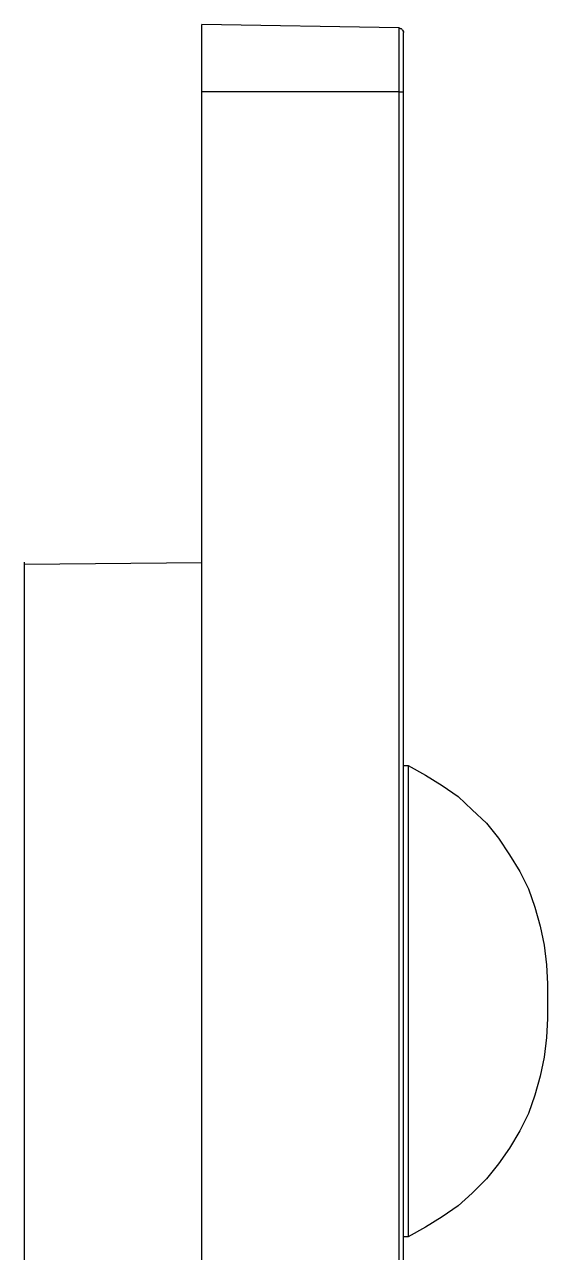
# Model space of a CAD drawing. Header units: centimetres. Extents: x -4.9 to 8, y -12.7 to 4.
# Drawn here: x 5.67 to 8, y -1.53 to 3.95 of the extents above; entities that cross this region are included whole.
import ezdxf

# ---------------------------------------------------------------- set-up
doc = ezdxf.new("R2010")
doc.units = ezdxf.units.CM
doc.header["$MEASUREMENT"] = 0
doc.layers.add('Layer 1', color=7, linetype='Continuous')

msp = doc.modelspace()

# ---------------------------------------------------------------- linework, layer by layer
at = {"layer": 'Layer 1', "color": 250, "lineweight": 25}
for points, knots in [([(6.46023, 3.65082), (6.46023, 3.65082), (6.46023, 3.71079), (6.46023, 3.71079), (6.46023, 3.71079), (6.46023, 3.71079), (6.46023, 3.76725), (6.46023, 3.76725), (6.46023, 3.76725), (6.46023, 3.76725), (6.46023, 3.81664), (6.46023, 3.81664), (6.46023, 3.81664), (6.46023, 3.81664), (6.46023, 3.8625), (6.46023, 3.8625), (6.46023, 3.8625), (6.46023, 3.8625), (6.46023, 3.90129), (6.46023, 3.90129), (6.46023, 3.90129), (6.46023, 3.90129), (6.46023, 3.92953), (6.46023, 3.92953), (6.46023, 3.92953), (6.46023, 3.92953), (6.46023, 3.94364), (6.46023, 3.94364), (6.46023, 3.94364), (6.46023, 3.94364), (6.46023, 3.95068), (6.46023, 3.95068)], [0, 0, 0, 0, 0.1111111, 0.1111111, 0.1111111, 0.1111111, 0.2222222, 0.2222222, 0.2222222, 0.2222222, 0.3333333, 0.3333333, 0.3333333, 0.3333333, 0.4444444, 0.4444444, 0.4444444, 0.4444445, 0.5555556, 0.5555556, 0.5555556, 0.5555556, 0.6666667, 0.6666667, 0.6666667, 0.6666667, 0.7777778, 0.7777778, 0.7777778, 0.7777778, 1, 1, 1, 1]), ([(7.33866, 3.93657), (7.33866, 3.93657), (7.33866, 3.92953), (7.33866, 3.92953), (7.33866, 3.92953), (7.33866, 3.92953), (7.33866, 3.91542), (7.33866, 3.91542), (7.33866, 3.91542), (7.33866, 3.91542), (7.33866, 3.88718), (7.33866, 3.88718), (7.33866, 3.88718), (7.33866, 3.88718), (7.33866, 3.85191), (7.33866, 3.85191), (7.33866, 3.85191), (7.33866, 3.85191), (7.33866, 3.80957), (7.33866, 3.80957), (7.33866, 3.80957), (7.33866, 3.80957), (7.33866, 3.76018), (7.33866, 3.76018), (7.33866, 3.76018), (7.33866, 3.76018), (7.33866, 3.70727), (7.33866, 3.70727), (7.33866, 3.70727), (7.33866, 3.70727), (7.33866, 3.65082), (7.33866, 3.65082)], [0, 0, 0, 0, 0.1111111, 0.1111111, 0.1111111, 0.1111111, 0.2222222, 0.2222222, 0.2222222, 0.2222222, 0.3333333, 0.3333333, 0.3333333, 0.3333333, 0.4444444, 0.4444444, 0.4444444, 0.4444445, 0.5555556, 0.5555556, 0.5555556, 0.5555556, 0.6666667, 0.6666667, 0.6666667, 0.6666667, 0.7777778, 0.7777778, 0.7777778, 0.7777778, 1, 1, 1, 1]), ([(7.33866, 3.93657), (7.33866, 3.93657), (7.34218, 3.93657), (7.34218, 3.93657), (7.34218, 3.93657), (7.34218, 3.93657), (7.34571, 3.93304), (7.34571, 3.93304), (7.34571, 3.93304), (7.34571, 3.93304), (7.34923, 3.93304), (7.34923, 3.93304), (7.34923, 3.93304), (7.34923, 3.93304), (7.35276, 3.92953), (7.35276, 3.92953), (7.35276, 3.92953), (7.35276, 3.92953), (7.3563, 3.926), (7.3563, 3.926), (7.3563, 3.926), (7.3563, 3.926), (7.3563, 3.92246), (7.3563, 3.92246), (7.3563, 3.92246), (7.3563, 3.92246), (7.35982, 3.91893), (7.35982, 3.91893), (7.35982, 3.91893), (7.35982, 3.91893), (7.35982, 3.91542), (7.35982, 3.91542)], [0, 0, 0, 0, 0.1111111, 0.1111111, 0.1111111, 0.1111111, 0.2222222, 0.2222222, 0.2222222, 0.2222222, 0.3333333, 0.3333333, 0.3333333, 0.3333333, 0.4444444, 0.4444444, 0.4444444, 0.4444445, 0.5555556, 0.5555556, 0.5555556, 0.5555556, 0.6666667, 0.6666667, 0.6666667, 0.6666667, 0.7777778, 0.7777778, 0.7777778, 0.7777778, 1, 1, 1, 1]), ([(7.35982, 3.65082), (7.35982, 3.65082), (7.35982, 3.70375), (7.35982, 3.70375), (7.35982, 3.70375), (7.35982, 3.70375), (7.35982, 3.75314), (7.35982, 3.75314), (7.35982, 3.75314), (7.35982, 3.75314), (7.35982, 3.799), (7.35982, 3.799), (7.35982, 3.799), (7.35982, 3.799), (7.35982, 3.83779), (7.35982, 3.83779), (7.35982, 3.83779), (7.35982, 3.83779), (7.35982, 3.86954), (7.35982, 3.86954), (7.35982, 3.86954), (7.35982, 3.86954), (7.35982, 3.89425), (7.35982, 3.89425), (7.35982, 3.89425), (7.35982, 3.89425), (7.35982, 3.91189), (7.35982, 3.91189), (7.35982, 3.91189), (7.35982, 3.91189), (7.35982, 3.91542), (7.35982, 3.91542)], [0, 0, 0, 0, 0.1111111, 0.1111111, 0.1111111, 0.1111111, 0.2222222, 0.2222222, 0.2222222, 0.2222222, 0.3333333, 0.3333333, 0.3333333, 0.3333333, 0.4444444, 0.4444444, 0.4444444, 0.4444445, 0.5555556, 0.5555556, 0.5555556, 0.5555556, 0.6666667, 0.6666667, 0.6666667, 0.6666667, 0.7777778, 0.7777778, 0.7777778, 0.7777778, 1, 1, 1, 1]), ([(7.33866, 3.65082), (7.33866, 3.65082), (7.34218, 3.65082), (7.34218, 3.65082), (7.34218, 3.65082), (7.34218, 3.65082), (7.34571, 3.65082), (7.34571, 3.65082), (7.34571, 3.65082), (7.34571, 3.65082), (7.34923, 3.65082), (7.34923, 3.65082), (7.34923, 3.65082), (7.34923, 3.65082), (7.35276, 3.65082), (7.35276, 3.65082), (7.35276, 3.65082), (7.35276, 3.65082), (7.3563, 3.65082), (7.3563, 3.65082), (7.3563, 3.65082), (7.3563, 3.65082), (7.35982, 3.65082), (7.35982, 3.65082)], [0, 0, 0, 0, 0.1428571, 0.1428571, 0.1428571, 0.1428572, 0.2857143, 0.2857143, 0.2857143, 0.2857143, 0.4285714, 0.4285714, 0.4285714, 0.4285714, 0.5714286, 0.5714286, 0.5714286, 0.5714286, 0.7142857, 0.7142857, 0.7142857, 0.7142857, 1, 1, 1, 1]), ([(7.38098, 0.6434), (7.38098, 0.6434), (7.45859, 0.60107), (7.45859, 0.60107), (7.45859, 0.60107), (7.45859, 0.60107), (7.53268, 0.55521), (7.53268, 0.55521), (7.53268, 0.55521), (7.53268, 0.55521), (7.60323, 0.50582), (7.60323, 0.50582), (7.60323, 0.50582), (7.60323, 0.50582), (7.66673, 0.44585), (7.66673, 0.44585), (7.66673, 0.44585), (7.66673, 0.44585), (7.73023, 0.38587), (7.73023, 0.38587), (7.73023, 0.38587), (7.73023, 0.38587), (7.78315, 0.31885), (7.78315, 0.31885), (7.78315, 0.31885), (7.78315, 0.31885), (7.83254, 0.24476), (7.83254, 0.24476), (7.83254, 0.24476), (7.83254, 0.24476), (7.8784, 0.17068), (7.8784, 0.17068), (7.8784, 0.17068), (7.8784, 0.17068), (7.9172, 0.09307), (7.9172, 0.09307), (7.9172, 0.09307), (7.9172, 0.09307), (7.94543, 0.01193), (7.94543, 0.01193), (7.94543, 0.01193), (7.94543, 0.01193), (7.97012, -0.07274), (7.97012, -0.07274), (7.97012, -0.07274), (7.97012, -0.07274), (7.98775, -0.1574), (7.98775, -0.1574), (7.98775, -0.1574), (7.98775, -0.1574), (7.99834, -0.2456), (7.99834, -0.2456), (7.99834, -0.2456), (7.99834, -0.2456), (8.00187, -0.33027), (8.00187, -0.33027)], [0, 0, 0, 0, 0.0666667, 0.0666667, 0.0666667, 0.0666667, 0.1333333, 0.1333333, 0.1333333, 0.1333333, 0.2, 0.2, 0.2, 0.2, 0.2666667, 0.2666667, 0.2666667, 0.2666667, 0.3333333, 0.3333333, 0.3333333, 0.3333333, 0.4, 0.4, 0.4, 0.4, 0.4666667, 0.4666667, 0.4666667, 0.4666667, 0.5333333, 0.5333333, 0.5333333, 0.5333333, 0.6, 0.6, 0.6, 0.6, 0.6666667, 0.6666667, 0.6666667, 0.6666667, 0.7333333, 0.7333333, 0.7333333, 0.7333333, 0.8, 0.8, 0.8, 0.8, 0.8666667, 0.8666667, 0.8666667, 0.8666667, 1, 1, 1, 1]), ([(7.38098, 0.6434), (7.38098, 0.6434), (7.38098, 0.63987), (7.38098, 0.63987), (7.38098, 0.63987), (7.38098, 0.63987), (7.38098, 0.63282), (7.38098, 0.63282), (7.38098, 0.63282), (7.38098, 0.63282), (7.38098, 0.62223), (7.38098, 0.62223), (7.38098, 0.62223), (7.38098, 0.62223), (7.38098, 0.60107), (7.38098, 0.60107), (7.38098, 0.60107), (7.38098, 0.60107), (7.38098, 0.57285), (7.38098, 0.57285), (7.38098, 0.57285), (7.38098, 0.57285), (7.38098, 0.5411), (7.38098, 0.5411), (7.38098, 0.5411), (7.38098, 0.5411), (7.38098, 0.50229), (7.38098, 0.50229), (7.38098, 0.50229), (7.38098, 0.50229), (7.38098, 0.45643), (7.38098, 0.45643), (7.38098, 0.45643), (7.38098, 0.45643), (7.38098, 0.40351), (7.38098, 0.40351), (7.38098, 0.40351), (7.38098, 0.40351), (7.38098, 0.3506), (7.38098, 0.3506), (7.38098, 0.3506), (7.38098, 0.3506), (7.38098, 0.2871), (7.38098, 0.2871), (7.38098, 0.2871), (7.38098, 0.2871), (7.38098, 0.2236), (7.38098, 0.2236), (7.38098, 0.2236), (7.38098, 0.2236), (7.38098, 0.15304), (7.38098, 0.15304), (7.38098, 0.15304), (7.38098, 0.15304), (7.38098, 0.07896), (7.38098, 0.07896), (7.38098, 0.07896), (7.38098, 0.07896), (7.38098, 0.00487), (7.38098, 0.00487), (7.38098, 0.00487), (7.38098, 0.00487), (7.38098, -0.07627), (7.38098, -0.07627), (7.38098, -0.07627), (7.38098, -0.07627), (7.38098, -0.1574), (7.38098, -0.1574), (7.38098, -0.1574), (7.38098, -0.1574), (7.38098, -0.23854), (7.38098, -0.23854), (7.38098, -0.23854), (7.38098, -0.23854), (7.38098, -0.32322), (7.38098, -0.32322), (7.38098, -0.32322), (7.38098, -0.32322), (7.38098, -0.40788), (7.38098, -0.40788), (7.38098, -0.40788), (7.38098, -0.40788), (7.38098, -0.49254), (7.38098, -0.49254), (7.38098, -0.49254), (7.38098, -0.49254), (7.38098, -0.57722), (7.38098, -0.57722), (7.38098, -0.57722), (7.38098, -0.57722), (7.38098, -0.65835), (7.38098, -0.65835), (7.38098, -0.65835), (7.38098, -0.65835), (7.38098, -0.73949), (7.38098, -0.73949), (7.38098, -0.73949), (7.38098, -0.73949), (7.38098, -0.82063), (7.38098, -0.82063), (7.38098, -0.82063), (7.38098, -0.82063), (7.38098, -0.89472), (7.38098, -0.89472), (7.38098, -0.89472), (7.38098, -0.89472), (7.38098, -0.96879), (7.38098, -0.96879), (7.38098, -0.96879), (7.38098, -0.96879), (7.38098, -1.03935), (7.38098, -1.03935), (7.38098, -1.03935), (7.38098, -1.03935), (7.38098, -1.10285), (7.38098, -1.10285), (7.38098, -1.10285), (7.38098, -1.10285), (7.38098, -1.16635), (7.38098, -1.16635), (7.38098, -1.16635), (7.38098, -1.16635), (7.38098, -1.22279), (7.38098, -1.22279), (7.38098, -1.22279), (7.38098, -1.22279), (7.38098, -1.27218), (7.38098, -1.27218), (7.38098, -1.27218), (7.38098, -1.27218), (7.38098, -1.31804), (7.38098, -1.31804), (7.38098, -1.31804), (7.38098, -1.31804), (7.38098, -1.35685), (7.38098, -1.35685), (7.38098, -1.35685), (7.38098, -1.35685), (7.38098, -1.3886), (7.38098, -1.3886), (7.38098, -1.3886), (7.38098, -1.3886), (7.38098, -1.41682), (7.38098, -1.41682), (7.38098, -1.41682), (7.38098, -1.41682), (7.38098, -1.43799), (7.38098, -1.43799), (7.38098, -1.43799), (7.38098, -1.43799), (7.38098, -1.4521), (7.38098, -1.4521), (7.38098, -1.4521), (7.38098, -1.4521), (7.38098, -1.45563), (7.38098, -1.45563), (7.38098, -1.45563), (7.38098, -1.45563), (7.38098, -1.45915), (7.38098, -1.45915)], [0, 0, 0, 0, 0.0243902, 0.0243902, 0.0243902, 0.0243903, 0.0487805, 0.0487805, 0.0487805, 0.0487805, 0.0731707, 0.0731707, 0.0731707, 0.0731707, 0.097561, 0.097561, 0.097561, 0.097561, 0.1219512, 0.1219512, 0.1219512, 0.1219512, 0.1463415, 0.1463415, 0.1463415, 0.1463415, 0.1707317, 0.1707317, 0.1707317, 0.1707317, 0.195122, 0.195122, 0.195122, 0.195122, 0.2195122, 0.2195122, 0.2195122, 0.2195122, 0.2439024, 0.2439024, 0.2439024, 0.2439024, 0.2682927, 0.2682927, 0.2682927, 0.2682927, 0.2926829, 0.2926829, 0.2926829, 0.2926829, 0.3170732, 0.3170732, 0.3170732, 0.3170732, 0.3414634, 0.3414634, 0.3414634, 0.3414634, 0.3658537, 0.3658537, 0.3658537, 0.3658537, 0.3902439, 0.3902439, 0.3902439, 0.3902439, 0.4146341, 0.4146341, 0.4146341, 0.4146342, 0.4390244, 0.4390244, 0.4390244, 0.4390244, 0.4634146, 0.4634146, 0.4634146, 0.4634146, 0.4878049, 0.4878049, 0.4878049, 0.4878049, 0.5121951, 0.5121951, 0.5121951, 0.5121951, 0.5365854, 0.5365854, 0.5365854, 0.5365854, 0.5609756, 0.5609756, 0.5609756, 0.5609756, 0.5853659, 0.5853659, 0.5853659, 0.5853659, 0.6097561, 0.6097561, 0.6097561, 0.6097561, 0.6341463, 0.6341463, 0.6341463, 0.6341464, 0.6585366, 0.6585366, 0.6585366, 0.6585366, 0.6829268, 0.6829268, 0.6829268, 0.6829268, 0.7073171, 0.7073171, 0.7073171, 0.7073171, 0.7317073, 0.7317073, 0.7317073, 0.7317073, 0.7560976, 0.7560976, 0.7560976, 0.7560976, 0.7804878, 0.7804878, 0.7804878, 0.7804878, 0.804878, 0.804878, 0.804878, 0.8048781, 0.8292683, 0.8292683, 0.8292683, 0.8292683, 0.8536585, 0.8536585, 0.8536585, 0.8536585, 0.8780488, 0.8780488, 0.8780488, 0.8780488, 0.902439, 0.902439, 0.902439, 0.902439, 0.9268293, 0.9268293, 0.9268293, 0.9268293, 0.9512195, 0.9512195, 0.9512195, 0.9512195, 1, 1, 1, 1]), ([(8.00187, -0.33027), (8.00187, -0.33027), (8.00187, -0.33379), (8.00187, -0.33379), (8.00187, -0.33379), (8.00187, -0.33379), (8.00187, -0.3479), (8.00187, -0.3479), (8.00187, -0.3479), (8.00187, -0.3479), (8.00187, -0.36202), (8.00187, -0.36202), (8.00187, -0.36202), (8.00187, -0.36202), (8.00187, -0.38318), (8.00187, -0.38318), (8.00187, -0.38318), (8.00187, -0.38318), (8.00187, -0.40788), (8.00187, -0.40788), (8.00187, -0.40788), (8.00187, -0.40788), (8.00187, -0.43257), (8.00187, -0.43257), (8.00187, -0.43257), (8.00187, -0.43257), (8.00187, -0.45374), (8.00187, -0.45374), (8.00187, -0.45374), (8.00187, -0.45374), (8.00187, -0.47138), (8.00187, -0.47138), (8.00187, -0.47138), (8.00187, -0.47138), (8.00187, -0.48197), (8.00187, -0.48197), (8.00187, -0.48197), (8.00187, -0.48197), (8.00187, -0.48549), (8.00187, -0.48549)], [0, 0, 0, 0, 0.0909091, 0.0909091, 0.0909091, 0.0909091, 0.1818182, 0.1818182, 0.1818182, 0.1818182, 0.2727273, 0.2727273, 0.2727273, 0.2727273, 0.3636364, 0.3636364, 0.3636364, 0.3636364, 0.4545455, 0.4545455, 0.4545455, 0.4545455, 0.5454545, 0.5454545, 0.5454545, 0.5454546, 0.6363636, 0.6363636, 0.6363636, 0.6363636, 0.7272727, 0.7272727, 0.7272727, 0.7272727, 0.8181818, 0.8181818, 0.8181818, 0.8181818, 1, 1, 1, 1]), ([(8.00187, -0.48549), (8.00187, -0.48549), (7.99834, -0.57015), (7.99834, -0.57015), (7.99834, -0.57015), (7.99834, -0.57015), (7.98775, -0.65835), (7.98775, -0.65835), (7.98775, -0.65835), (7.98775, -0.65835), (7.97012, -0.74302), (7.97012, -0.74302), (7.97012, -0.74302), (7.97012, -0.74302), (7.94543, -0.82768), (7.94543, -0.82768), (7.94543, -0.82768), (7.94543, -0.82768), (7.9172, -0.90882), (7.9172, -0.90882), (7.9172, -0.90882), (7.9172, -0.90882), (7.8784, -0.98643), (7.8784, -0.98643), (7.8784, -0.98643), (7.8784, -0.98643), (7.83254, -1.06404), (7.83254, -1.06404), (7.83254, -1.06404), (7.83254, -1.06404), (7.78315, -1.1346), (7.78315, -1.1346), (7.78315, -1.1346), (7.78315, -1.1346), (7.73023, -1.20163), (7.73023, -1.20163), (7.73023, -1.20163), (7.73023, -1.20163), (7.66673, -1.26513), (7.66673, -1.26513), (7.66673, -1.26513), (7.66673, -1.26513), (7.60323, -1.32157), (7.60323, -1.32157), (7.60323, -1.32157), (7.60323, -1.32157), (7.53268, -1.37097), (7.53268, -1.37097), (7.53268, -1.37097), (7.53268, -1.37097), (7.45859, -1.41682), (7.45859, -1.41682), (7.45859, -1.41682), (7.45859, -1.41682), (7.38098, -1.45915), (7.38098, -1.45915)], [0, 0, 0, 0, 0.0666667, 0.0666667, 0.0666667, 0.0666667, 0.1333333, 0.1333333, 0.1333333, 0.1333333, 0.2, 0.2, 0.2, 0.2, 0.2666667, 0.2666667, 0.2666667, 0.2666667, 0.3333333, 0.3333333, 0.3333333, 0.3333333, 0.4, 0.4, 0.4, 0.4, 0.4666667, 0.4666667, 0.4666667, 0.4666667, 0.5333333, 0.5333333, 0.5333333, 0.5333333, 0.6, 0.6, 0.6, 0.6, 0.6666667, 0.6666667, 0.6666667, 0.6666667, 0.7333333, 0.7333333, 0.7333333, 0.7333333, 0.8, 0.8, 0.8, 0.8, 0.8666667, 0.8666667, 0.8666667, 0.8666667, 1, 1, 1, 1])]:
    msp.add_open_spline(points, degree=3, knots=knots, dxfattribs=at)
for points in [[(7.33866, 3.93657), (7.33866, 3.93657), (6.46023, 3.95068), (6.46023, 3.95068)], [(7.33866, 3.65082), (7.33866, 3.65082), (6.46023, 3.65082), (6.46023, 3.65082)], [(6.46023, -7.99084), (6.46023, -7.99084), (6.46023, 3.65082), (6.46023, 3.65082)], [(7.33866, 3.65082), (7.33866, 3.65082), (7.33866, -7.99084), (7.33866, -7.99084)], [(7.35982, -7.99084), (7.35982, -7.99084), (7.35982, 3.65082), (7.35982, 3.65082)], [(5.67, 1.54298), (5.67, 1.54298), (6.46023, 1.54939), (6.46023, 1.54939)], [(5.67, -5.89005), (5.67, -5.89005), (5.67, 1.54298), (5.67, 1.54298)], [(5.67001, -5.88241), (5.67001, -5.88241), (5.67001, 1.55062), (5.67001, 1.55062)], [(7.35982, 0.6434), (7.35982, 0.6434), (7.38098, 0.6434), (7.38098, 0.6434)], [(7.38098, -1.45915), (7.38098, -1.45915), (7.35982, -1.45915), (7.35982, -1.45915)]]:
    msp.add_open_spline(points, degree=3, dxfattribs=at)
at = {"layer": 'Layer 1', "color": 134, "lineweight": 9}
msp.add_open_spline([(6.46023, -0.47539), (6.46023, -0.47539), (6.46023, 2.59491), (6.46023, 2.59491)], degree=3, dxfattribs=at)

doc.saveas('drawing.dxf')
